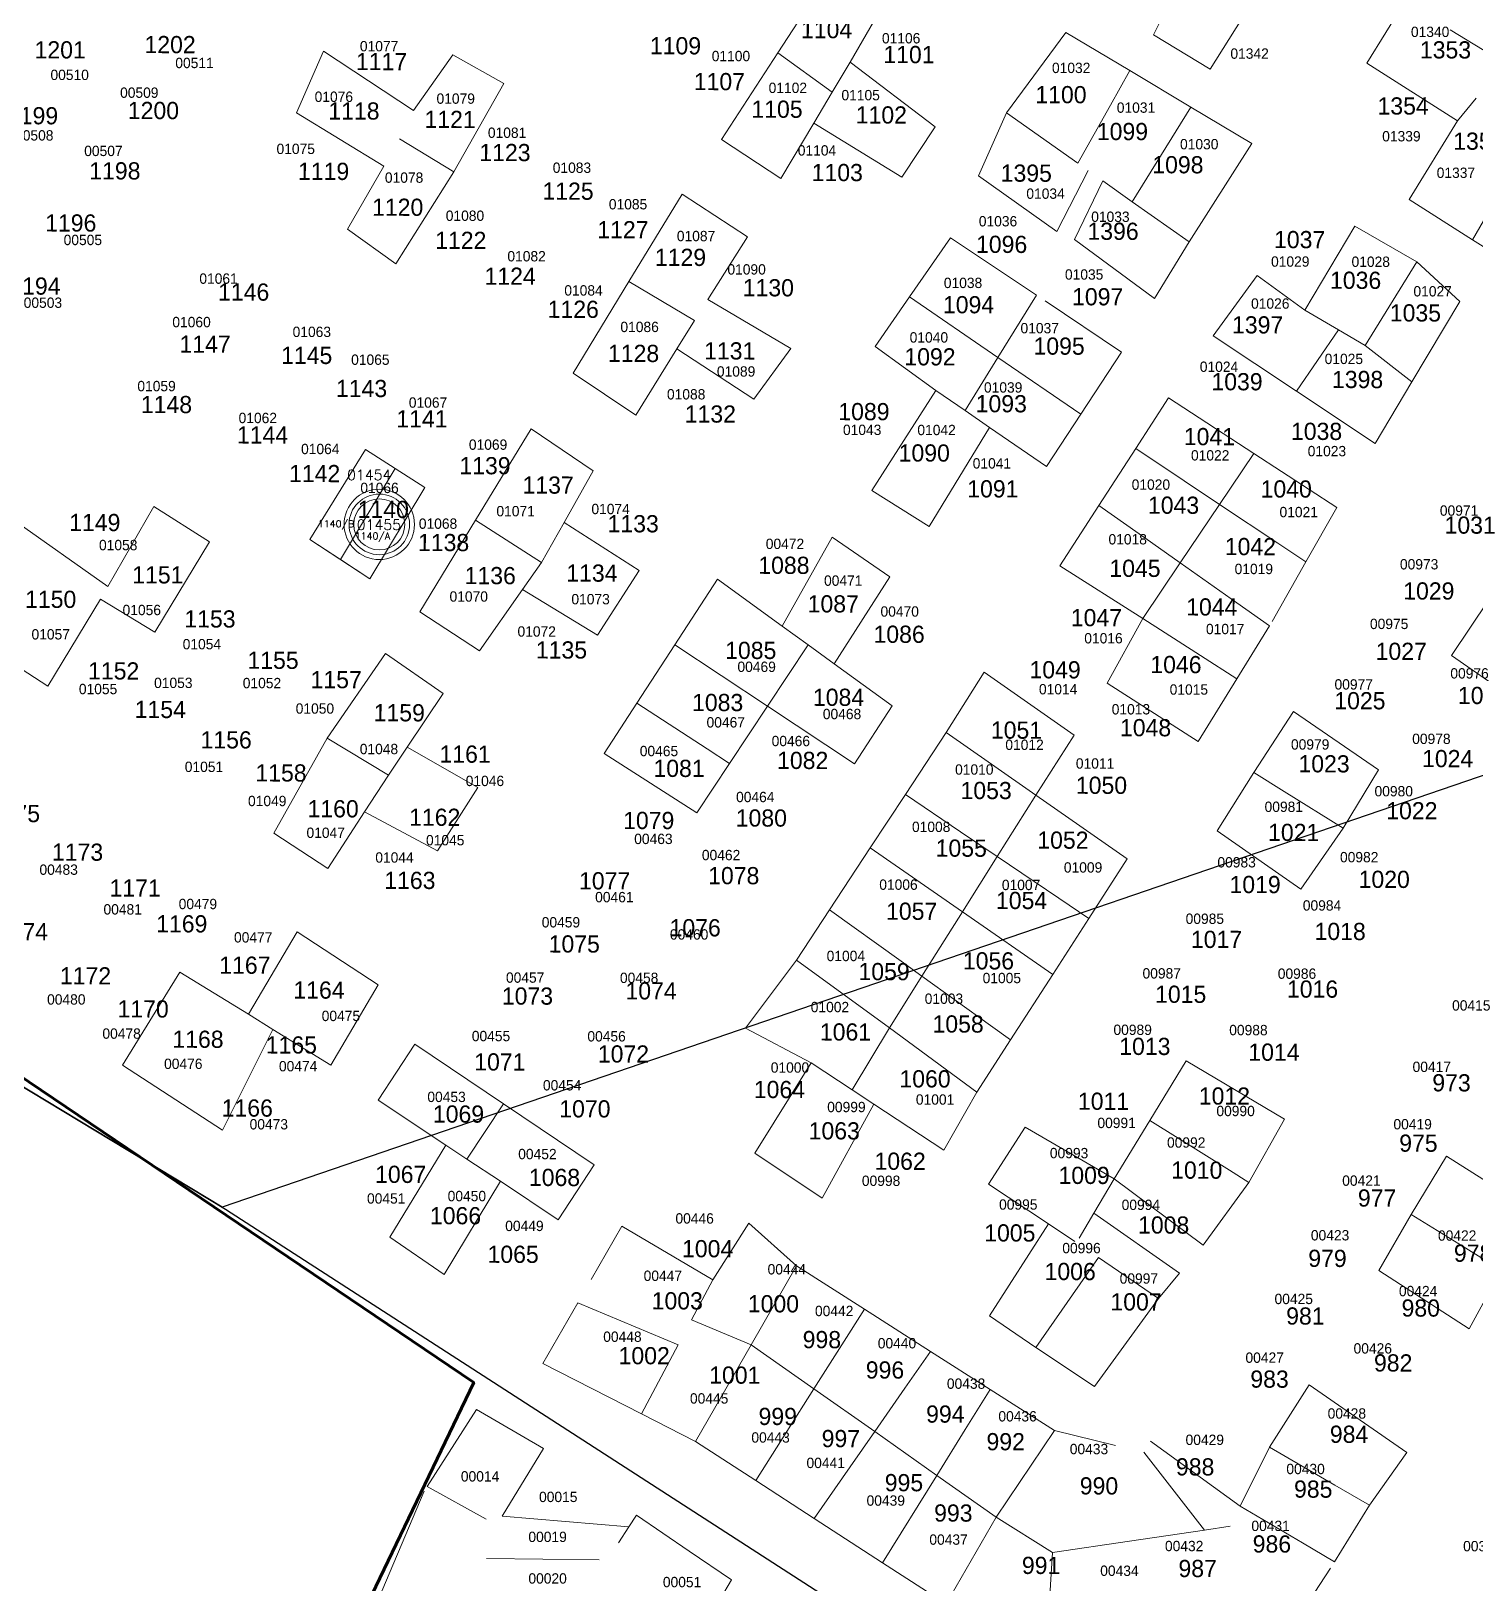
# Model space of a CAD drawing. Header units: metres. Extents: x 245232 to 248406, y 1633796 to 1637634.
# Drawn here: x 245422.7 to 245632.6, y 1635329.7 to 1635555.4 of the extents above; entities that cross this region are included whole.
import ezdxf
from ezdxf.enums import TextEntityAlignment as Align

# ---------------------------------------------------------------- set-up
doc = ezdxf.new("R2010")
doc.units = ezdxf.units.M
doc.header["$MEASUREMENT"] = 0
doc.layers.add('dernier_num_parc', color=1, linetype='Continuous', lineweight=13)
for name, color, linetype in [('historique_numero_parcelle', 7, 'Continuous'), ('limites_sections', 7, 'Continuous'), ('numero_lot', 7, 'Continuous')]:
    doc.layers.add(name, color=color, linetype=linetype)
doc.layers.add('Limites_Communes', color=7, linetype='Continuous', lineweight=211, plot=False)
doc.layers.add('LIMITES_PARCELLES', color=7, linetype='Continuous', lineweight=0, true_color=0xffffff)
doc.styles.add('Style-FANCY', font='FANCY.shx')
doc.styles.add('Style-WORKING', font='WORKING.shx')

msp = doc.modelspace()

# ---------------------------------------------------------------- linework, layer by layer
at = {"layer": 'dernier_num_parc', "color": 1, "linetype": 'Continuous', "lineweight": 0}
for radius in [5.107, 4.399, 3.709]:
    msp.add_circle((245473.286, 1635483.715), radius, dxfattribs=at)
at = {"layer": 'historique_numero_parcelle', "color": 1, "linetype": 'Continuous', "lineweight": 0}
msp.add_3dface([(245471.288, 1635494.619), (245479.878, 1635489.083), (245471.894, 1635475.811), (245463.187, 1635481.537)], dxfattribs=at)
at = {"layer": 'Limites_Communes', "color": 210, "lineweight": 80, "flags": 128}
msp.add_lwpolyline([(245247, 1634832), (245257.147, 1634881.008), (245288.897, 1634970.438), (245295.247, 1634986.313), (245359.982, 1635082.842), (245386.44, 1635124.646), (245425, 1635162), (245439, 1635259), (245487, 1635359), (245345, 1635455), (245489.467, 1635678.453), (245540.749, 1635754.695)], dxfattribs=at)
at = {"layer": 'limites_parcelles'}
for p, q in [((245585.72, 1635554.866), (245592.07, 1635567.566)), ((245531.183, 1635552.262), (245539.375, 1635564.895)), ((245602.019, 1635562.697), (245593.975, 1635549.891)), ((245546.871, 1635559.85), (245541.696, 1635550.87)), ((245616.73, 1635550.738), (245622.228, 1635559.673)), ((245564.398, 1635543.522), (245573.003, 1635555.208)), ((245573.003, 1635555.208), (245582.282, 1635549.664)), ((245593.975, 1635549.891), (245585.72, 1635554.866)), ((245635.976, 1635551.224), (245628.84, 1635555.61)), ((245461.249, 1635543.502), (245465.195, 1635552.503)), ((245465.195, 1635552.503), (245478.249, 1635543.885)), ((245478.249, 1635543.885), (245483.98, 1635551.974)), ((245483.98, 1635551.974), (245491.367, 1635547.766)), ((245523.006, 1635539.651), (245531.183, 1635552.262)), ((245531.183, 1635552.262), (245539.088, 1635546.506)), ((245539.088, 1635546.506), (245541.696, 1635550.87)), ((245541.696, 1635550.87), (245554.016, 1635541.496)), ((245582.282, 1635549.664), (245579.475, 1635544.633)), ((245582.282, 1635549.664), (245591.174, 1635544.351)), ((245629.877, 1635542.354), (245616.73, 1635550.738)), ((245491.367, 1635547.766), (245484.135, 1635534.963)), ((245536.395, 1635542.002), (245539.088, 1635546.506)), ((245632.605, 1635545.658), (245629.877, 1635542.354)), ((245473.929, 1635535.777), (245461.249, 1635543.502)), ((245560.31, 1635534.392), (245564.398, 1635543.522)), ((245574.764, 1635536.189), (245564.398, 1635543.522)), ((245579.475, 1635544.633), (245574.764, 1635536.189)), ((245591.174, 1635544.351), (245582.657, 1635530.605)), ((245591.174, 1635544.351), (245591.174, 1635544.351)), ((245591.174, 1635544.351), (245600.027, 1635539.062)), ((245536.395, 1635542.002), (245531.615, 1635534.006)), ((245549.179, 1635534.162), (245536.395, 1635542.002)), ((245554.016, 1635541.496), (245549.179, 1635534.162)), ((245622.868, 1635530.947), (245629.877, 1635542.354)), ((245632.075, 1635525.087), (245640.958, 1635540.457)), ((245476.202, 1635539.723), (245484.135, 1635534.963)), ((245531.615, 1635534.006), (245523.006, 1635539.651)), ((245600.027, 1635539.062), (245590.899, 1635524.775)), ((245468.661, 1635526.627), (245473.929, 1635535.777)), ((245484.135, 1635534.963), (245475.672, 1635521.599)), ((245571.715, 1635526.292), (245560.31, 1635534.392)), ((245576.25, 1635535.138), (245571.715, 1635526.292)), ((245574.261, 1635525.111), (245578.359, 1635533.645)), ((245578.359, 1635533.645), (245582.657, 1635530.605)), ((245509.532, 1635518.992), (245517.255, 1635531.693)), ((245517.255, 1635531.693), (245526.747, 1635525.509)), ((245590.899, 1635524.775), (245582.657, 1635530.605)), ((245632.075, 1635525.087), (245622.868, 1635530.947)), ((245607.726, 1635514.866), (245615.002, 1635527.037)), ((245615.002, 1635527.037), (245623.998, 1635521.877)), ((245475.672, 1635521.599), (245468.661, 1635526.627)), ((245526.747, 1635525.509), (245520.991, 1635516.421)), ((245550.296, 1635516.776), (245556.27, 1635525.367)), ((245556.27, 1635525.367), (245568.738, 1635517.035)), ((245585.876, 1635516.561), (245574.261, 1635525.111)), ((245590.899, 1635524.775), (245585.876, 1635516.561)), ((245641.3, 1635519.215), (245632.075, 1635525.087)), ((245632.075, 1635525.087), (245632.075, 1635525.087)), ((245623.998, 1635521.877), (245616.458, 1635509.706)), ((245623.998, 1635521.877), (245630.233, 1635516.129)), ((245501.45, 1635505.699), (245509.532, 1635518.992)), ((245509.532, 1635518.992), (245519.048, 1635513.352)), ((245594.426, 1635511.115), (245600.773, 1635519.908)), ((245600.773, 1635519.908), (245607.726, 1635514.866)), ((245520.991, 1635516.421), (245533.048, 1635509.275)), ((245545.291, 1635509.58), (245550.296, 1635516.776)), ((245563.143, 1635507.975), (245550.296, 1635516.776)), ((245568.738, 1635517.035), (245563.143, 1635507.975)), ((245569.983, 1635516.203), (245581.109, 1635508.767)), ((245630.233, 1635516.129), (245623.262, 1635504.444)), ((245519.048, 1635513.352), (245516.493, 1635509.227)), ((245612.591, 1635511.991), (245607.726, 1635514.866)), ((245606.5, 1635503.081), (245594.426, 1635511.115)), ((245606.5, 1635503.081), (245612.591, 1635511.991)), ((245616.458, 1635509.706), (245612.591, 1635511.991)), ((245516.493, 1635509.227), (245510.531, 1635499.601)), ((245527.693, 1635501.927), (245516.493, 1635509.227)), ((245533.048, 1635509.275), (245527.693, 1635501.927)), ((245554.116, 1635503.192), (245545.291, 1635509.58)), ((245581.109, 1635508.767), (245575.19, 1635499.722)), ((245623.262, 1635504.444), (245616.458, 1635509.706)), ((245563.143, 1635507.975), (245558.377, 1635500.259)), ((245563.143, 1635507.975), (245563.143, 1635507.975)), ((245575.19, 1635499.722), (245563.143, 1635507.975)), ((245510.531, 1635499.601), (245501.45, 1635505.699)), ((245623.262, 1635504.444), (245617.915, 1635495.483)), ((245544.842, 1635488.646), (245554.116, 1635503.192)), ((245558.377, 1635500.259), (245554.116, 1635503.192)), ((245583.163, 1635494.743), (245587.915, 1635502.094)), ((245587.915, 1635502.094), (245600.309, 1635494.026)), ((245617.915, 1635495.483), (245606.5, 1635503.081)), ((245561.939, 1635497.806), (245558.377, 1635500.259)), ((245575.19, 1635499.722), (245570.21, 1635492.112)), ((245487.265, 1635484.322), (245495.354, 1635497.606)), ((245495.354, 1635497.606), (245504.357, 1635491.477)), ((245561.939, 1635497.806), (245553.163, 1635483.402)), ((245570.21, 1635492.112), (245561.939, 1635497.806)), ((245463.187, 1635481.537), (245471.288, 1635494.619)), ((245471.288, 1635494.619), (245475.589, 1635491.847)), ((245577.796, 1635486.442), (245583.163, 1635494.743)), ((245590.196, 1635490.047), (245583.163, 1635494.743)), ((245600.309, 1635494.026), (245595.333, 1635486.619)), ((245600.309, 1635494.026), (245612.364, 1635486.18)), ((245475.589, 1635491.847), (245467.629, 1635478.616)), ((245475.589, 1635491.847), (245479.878, 1635489.083)), ((245504.357, 1635491.477), (245500.136, 1635484.017)), ((245479.878, 1635489.083), (245471.894, 1635475.811)), ((245553.163, 1635483.402), (245544.842, 1635488.646)), ((245595.333, 1635486.619), (245590.196, 1635490.047)), ((245433.841, 1635474.693), (245440.524, 1635486.315)), ((245440.524, 1635486.315), (245448.619, 1635481.178)), ((245572.14, 1635477.692), (245577.796, 1635486.442)), ((245577.796, 1635486.442), (245583.637, 1635482.331)), ((245595.333, 1635486.619), (245589.621, 1635478.119)), ((245603.789, 1635480.974), (245595.333, 1635486.619)), ((245612.364, 1635486.18), (245607.864, 1635478.254)), ((245420.148, 1635484.378), (245433.841, 1635474.693)), ((245479.169, 1635471.026), (245487.265, 1635484.322)), ((245496.823, 1635478.163), (245487.265, 1635484.322)), ((245496.823, 1635478.163), (245500.136, 1635484.017)), ((245500.136, 1635484.017), (245511.048, 1635477.017)), ((245531.796, 1635468.939), (245539.05, 1635481.859)), ((245539.05, 1635481.859), (245547.424, 1635476.104)), ((245583.637, 1635482.331), (245589.621, 1635478.119)), ((245448.619, 1635481.178), (245440.677, 1635468.037)), ((245467.629, 1635478.616), (245463.187, 1635481.537)), ((245607.864, 1635478.254), (245603.789, 1635480.974)), ((245471.894, 1635475.811), (245467.629, 1635478.616)), ((245494.094, 1635474.277), (245496.823, 1635478.163)), ((245584.178, 1635470.019), (245572.14, 1635477.692)), ((245589.621, 1635478.119), (245584.178, 1635470.019)), ((245597.842, 1635472.332), (245589.621, 1635478.119)), ((245607.864, 1635478.254), (245602.964, 1635469.622)), ((245511.048, 1635477.017), (245504.963, 1635467.602)), ((245516.213, 1635466.21), (245522.416, 1635475.74)), ((245522.416, 1635475.74), (245531.796, 1635468.939)), ((245547.424, 1635476.104), (245539.333, 1635463.475)), ((245432.794, 1635472.871), (245425.158, 1635460.209)), ((245440.677, 1635468.037), (245432.794, 1635472.871)), ((245494.094, 1635474.277), (245487.817, 1635465.339)), ((245504.963, 1635467.602), (245494.094, 1635474.277)), ((245629.033, 1635464.669), (245634.458, 1635472.742)), ((245487.817, 1635465.339), (245479.169, 1635471.026)), ((245602.58, 1635468.997), (245597.842, 1635472.332)), ((245531.796, 1635468.939), (245535.566, 1635466.206)), ((245579.019, 1635460.626), (245584.178, 1635470.019)), ((245584.178, 1635470.019), (245592.556, 1635464.649)), ((245597.835, 1635461.264), (245602.58, 1635468.997)), ((245510.701, 1635457.741), (245516.213, 1635466.21)), ((245516.213, 1635466.21), (245529.662, 1635457.301)), ((245529.662, 1635457.301), (245535.566, 1635466.206)), ((245535.566, 1635466.206), (245539.333, 1635463.475)), ((245425.158, 1635460.209), (245418.522, 1635464.529)), ((245465.724, 1635452.675), (245474.191, 1635464.952)), ((245474.191, 1635464.952), (245482.548, 1635459.138)), ((245592.556, 1635464.649), (245597.835, 1635461.264)), ((245641.858, 1635455.731), (245629.033, 1635464.669)), ((245539.333, 1635463.475), (245547.793, 1635457.341)), ((245555.603, 1635453.482), (245561.159, 1635462.258)), ((245561.159, 1635462.258), (245574.2, 1635453.077)), ((245482.548, 1635459.138), (245477.343, 1635451.358)), ((245592.248, 1635452.159), (245579.019, 1635460.626)), ((245597.835, 1635461.264), (245592.248, 1635452.159)), ((245505.933, 1635450.417), (245510.701, 1635457.741)), ((245510.701, 1635457.741), (245520.901, 1635451.088)), ((245529.662, 1635457.301), (245524.142, 1635448.974)), ((245542.32, 1635448.917), (245529.662, 1635457.301)), ((245547.793, 1635457.341), (245542.32, 1635448.917)), ((245600.318, 1635447.662), (245606.078, 1635456.53)), ((245606.078, 1635456.53), (245618.442, 1635448.058)), ((245457.985, 1635438.838), (245465.724, 1635452.675)), ((245465.724, 1635452.675), (245474.614, 1635447.278)), ((245549.702, 1635444.486), (245555.603, 1635453.482)), ((245555.603, 1635453.482), (245562.208, 1635448.869)), ((245574.2, 1635453.077), (245568.644, 1635444.374)), ((245477.343, 1635451.358), (245474.614, 1635447.278)), ((245477.343, 1635451.358), (245487.584, 1635445.464)), ((245519.39, 1635441.806), (245505.933, 1635450.417)), ((245520.901, 1635451.088), (245524.142, 1635448.974)), ((245524.142, 1635448.974), (245519.39, 1635441.806)), ((245562.208, 1635448.869), (245568.644, 1635444.374)), ((245618.442, 1635448.058), (245613.283, 1635439.592)), ((245474.614, 1635447.278), (245471.152, 1635441.938)), ((245594.981, 1635439.19), (245600.318, 1635447.662)), ((245604.725, 1635444.918), (245600.318, 1635447.662)), ((245487.584, 1635445.464), (245481.764, 1635436.287)), ((245544.603, 1635436.714), (245549.702, 1635444.486)), ((245557.713, 1635439.062), (245549.702, 1635444.486)), ((245563.04, 1635435.456), (245568.644, 1635444.374)), ((245568.644, 1635444.374), (245581.929, 1635435.094)), ((245613.283, 1635439.592), (245604.725, 1635444.918)), ((245471.152, 1635441.938), (245465.83, 1635433.731)), ((245481.764, 1635436.287), (245471.152, 1635441.938)), ((245465.83, 1635433.731), (245457.985, 1635438.838)), ((245563.04, 1635435.456), (245557.713, 1635439.062)), ((245607.125, 1635430.696), (245594.981, 1635439.19)), ((245613.283, 1635439.592), (245607.125, 1635430.696)), ((245538.699, 1635427.713), (245544.603, 1635436.714)), ((245544.603, 1635436.714), (245553.731, 1635430.374)), ((245563.04, 1635435.456), (245557.989, 1635427.416)), ((245571.98, 1635429.404), (245563.04, 1635435.456)), ((245581.929, 1635435.094), (245576.354, 1635426.443)), ((245553.731, 1635430.374), (245557.989, 1635427.416)), ((245533.907, 1635420.409), (245538.699, 1635427.713)), ((245549.086, 1635420.239), (245538.699, 1635427.713)), ((245576.354, 1635426.443), (245571.98, 1635429.404)), ((245557.989, 1635427.416), (245552.111, 1635418.062)), ((245557.989, 1635427.416), (245571.11, 1635418.308)), ((245576.354, 1635426.443), (245571.11, 1635418.308)), ((245454.271, 1635412.524), (245461.379, 1635424.519)), ((245461.379, 1635424.519), (245473.132, 1635416.798)), ((245435.991, 1635405.109), (245444.32, 1635418.651)), ((245444.32, 1635418.651), (245454.271, 1635412.524)), ((245526.499, 1635410.488), (245533.907, 1635420.409)), ((245547.385, 1635410.54), (245533.907, 1635420.409)), ((245552.111, 1635418.062), (245549.086, 1635420.239)), ((245473.132, 1635416.798), (245466.265, 1635405.138)), ((245547.385, 1635410.54), (245552.111, 1635418.062)), ((245552.111, 1635418.062), (245562.046, 1635410.912)), ((245571.11, 1635418.308), (245564.982, 1635408.8)), ((245457.818, 1635410.34), (245454.271, 1635412.524)), ((245457.818, 1635410.34), (245450.503, 1635395.709)), ((245466.265, 1635405.138), (245457.818, 1635410.34)), ((245536.024, 1635405.46), (245526.499, 1635410.488)), ((245541.961, 1635401.548), (245547.385, 1635410.54)), ((245560.101, 1635401.227), (245547.385, 1635410.54)), ((245562.046, 1635410.912), (245564.982, 1635408.8)), ((245473.135, 1635400.029), (245478.433, 1635408.169)), ((245478.433, 1635408.169), (245491.341, 1635399.498)), ((245564.982, 1635408.8), (245560.101, 1635401.227)), ((245450.503, 1635395.709), (245435.991, 1635405.109)), ((245527.822, 1635392.364), (245536.024, 1635405.46)), ((245536.024, 1635405.46), (245541.961, 1635401.548)), ((245585.182, 1635397.076), (245590.496, 1635405.773)), ((245590.496, 1635405.773), (245604.784, 1635397.306)), ((245541.961, 1635401.548), (245545.095, 1635399.483)), ((245560.101, 1635401.227), (245555.288, 1635392.766)), ((245482.969, 1635393.502), (245473.135, 1635400.029)), ((245491.341, 1635399.498), (245486.023, 1635391.476)), ((245491.341, 1635399.498), (245504.483, 1635390.669)), ((245545.095, 1635399.483), (245537.613, 1635385.787)), ((245555.288, 1635392.766), (245545.095, 1635399.483)), ((245561.772, 1635387.852), (245567.107, 1635396.142)), ((245567.107, 1635396.142), (245580.019, 1635388.628)), ((245580.019, 1635388.628), (245585.182, 1635397.076)), ((245596.781, 1635389.853), (245585.182, 1635397.076)), ((245604.784, 1635397.306), (245599.598, 1635388.098)), ((245474.836, 1635380.124), (245482.969, 1635393.502)), ((245486.023, 1635391.476), (245482.969, 1635393.502)), ((245490.88, 1635388.253), (245486.023, 1635391.476)), ((245537.613, 1635385.787), (245527.822, 1635392.364)), ((245623.152, 1635383.43), (245628.315, 1635391.921)), ((245628.315, 1635391.921), (245641.601, 1635383.449)), ((245504.483, 1635390.669), (245499.288, 1635382.672)), ((245599.598, 1635388.098), (245596.781, 1635389.853)), ((245490.88, 1635388.253), (245482.721, 1635374.733)), ((245499.288, 1635382.672), (245490.88, 1635388.253)), ((245570.489, 1635382.06), (245561.772, 1635387.852)), ((245580.019, 1635388.628), (245577.08, 1635383.644)), ((245592.93, 1635378.997), (245580.019, 1635388.628)), ((245599.598, 1635388.098), (245592.93, 1635378.997)), ((245577.08, 1635383.644), (245574.94, 1635380.016)), ((245577.08, 1635383.644), (245589.52, 1635374.92)), ((245618.476, 1635375.293), (245623.152, 1635383.43)), ((245630.722, 1635378.766), (245623.152, 1635383.43)), ((245482.721, 1635374.733), (245474.836, 1635380.124)), ((245504.062, 1635373.979), (245508.534, 1635381.714)), ((245508.534, 1635381.714), (245521.71, 1635373.935)), ((245521.71, 1635373.935), (245526.949, 1635382.19)), ((245526.949, 1635382.19), (245533.908, 1635375.969)), ((245561.94, 1635368.689), (245570.489, 1635382.06)), ((245574.304, 1635379.526), (245570.489, 1635382.06)), ((245636.249, 1635375.361), (245630.722, 1635378.766)), ((245527.313, 1635364.502), (245533.908, 1635375.969)), ((245533.908, 1635375.969), (245543.753, 1635369.672)), ((245568.652, 1635364.105), (245577.726, 1635377.194)), ((245577.726, 1635377.194), (245586.449, 1635371.249)), ((245521.71, 1635373.935), (245518.615, 1635368.117)), ((245589.52, 1635374.92), (245586.449, 1635371.249)), ((245631.573, 1635366.799), (245618.476, 1635375.293)), ((245636.249, 1635375.361), (245631.573, 1635366.799)), ((245586.449, 1635371.249), (245577.177, 1635358.453)), ((245502.117, 1635370.613), (245497.022, 1635361.798)), ((245516.684, 1635364.488), (245502.117, 1635370.613)), ((245543.753, 1635369.672), (245540.466, 1635364.489)), ((245543.753, 1635369.672), (245553.361, 1635363.527)), ((245518.615, 1635368.117), (245527.313, 1635364.502)), ((245568.652, 1635364.105), (245561.94, 1635368.689)), ((245511.353, 1635354.464), (245516.684, 1635364.488)), ((245519.223, 1635350.437), (245527.313, 1635364.502)), ((245536.412, 1635358.095), (245527.313, 1635364.502)), ((245540.466, 1635364.489), (245536.412, 1635358.095)), ((245553.361, 1635363.527), (245549.64, 1635358.189)), ((245553.361, 1635363.527), (245562.019, 1635357.99)), ((245577.177, 1635358.453), (245568.652, 1635364.105)), ((245497.022, 1635361.798), (245511.353, 1635354.464)), ((245532.481, 1635351.894), (245536.412, 1635358.095)), ((245545.241, 1635351.877), (245536.412, 1635358.095)), ((245549.64, 1635358.189), (245545.241, 1635351.877)), ((245562.019, 1635357.99), (245558.4, 1635352.173)), ((245562.019, 1635357.99), (245571.346, 1635352.024)), ((245602.567, 1635349.643), (245608.343, 1635358.691)), ((245608.343, 1635358.691), (245622.543, 1635348.849)), ((245480.225, 1635343.892), (245487.383, 1635355.108)), ((245487.383, 1635355.108), (245497.147, 1635349.41)), ((245519.223, 1635350.437), (245511.353, 1635354.464)), ((245527.963, 1635344.769), (245532.481, 1635351.894)), ((245541.676, 1635346.762), (245545.241, 1635351.877)), ((245545.241, 1635351.877), (245554.262, 1635345.525)), ((245558.4, 1635352.173), (245554.262, 1635345.525)), ((245571.346, 1635352.024), (245562.88, 1635339.457)), ((245571.346, 1635352.024), (245580.238, 1635349.885)), ((245497.147, 1635349.41), (245491.116, 1635339.603)), ((245527.963, 1635344.769), (245519.223, 1635350.437)), ((245593.122, 1635337.575), (245584.334, 1635348.899)), ((245585.304, 1635350.506), (245598.321, 1635341.053)), ((245598.321, 1635341.053), (245602.567, 1635349.643)), ((245612.079, 1635344.12), (245602.567, 1635349.643)), ((245622.543, 1635348.849), (245617.088, 1635341.212)), ((245536.451, 1635339.266), (245541.676, 1635346.762)), ((245536.451, 1635339.266), (245527.963, 1635344.769)), ((245554.262, 1635345.525), (245546.366, 1635332.836)), ((245554.262, 1635345.525), (245554.262, 1635345.525)), ((245562.88, 1635339.457), (245554.262, 1635345.525)), ((245617.088, 1635341.212), (245612.079, 1635344.12)), ((245468.518, 1635316.613), (245479.814, 1635343.248)), ((245488.788, 1635339.18), (245480.225, 1635343.892)), ((245491.116, 1635339.603), (245509.517, 1635338.027)), ((245509.517, 1635338.027), (245510.642, 1635339.762)), ((245510.642, 1635339.762), (245518.312, 1635334.525)), ((245607.362, 1635335.719), (245598.321, 1635341.053)), ((245617.104, 1635341.203), (245612.007, 1635332.979)), ((245617.088, 1635341.212), (245617.104, 1635341.203)), ((245508.023, 1635335.725), (245509.517, 1635338.027)), ((245546.366, 1635332.836), (245536.451, 1635339.266)), ((245555.602, 1635326.848), (245562.88, 1635339.457)), ((245562.88, 1635339.457), (245562.88, 1635339.457)), ((245562.88, 1635339.457), (245571.082, 1635334.297)), ((245582.234, 1635335.956), (245593.122, 1635337.575)), ((245593.122, 1635337.575), (245596.879, 1635338.134)), ((245571.082, 1635334.297), (245582.234, 1635335.956)), ((245612.007, 1635332.979), (245607.362, 1635335.719)), ((245505.237, 1635333.271), (245488.845, 1635333.461)), ((245518.312, 1635334.525), (245524.433, 1635330.346)), ((245555.602, 1635326.848), (245546.366, 1635332.836)), ((245570.023, 1635317.496), (245571.082, 1635334.297)), ((245571.082, 1635334.297), (245571.082, 1635334.297)), ((245611.431, 1635332.048), (245606.007, 1635323.714)), ((245524.433, 1635330.346), (245519.254, 1635321.585))]:
    msp.add_line(p, q, dxfattribs=at)
at = {"layer": 'limites_sections', "flags": 128}
msp.add_lwpolyline([(246128.206, 1635727.098), (246186.553, 1635682.48), (246186.553, 1635682.48), (246192.559, 1635664.461), (246182.584, 1635671.289), (246145.211, 1635680.152), (246130.526, 1635682.772), (246116.548, 1635692.48), (246162.421, 1635620.487), (246153.362, 1635614.467), (246145.698, 1635609.373), (246144.254, 1635608.414), (246137.491, 1635603.92), (246124.871, 1635601.152), (246080.756, 1635591.475), (246056.249, 1635586.1), (245757.299, 1635487.38), (245709.851, 1635473.352), (245450.458, 1635384.497), (245338.384, 1635452.238), (245352.23, 1635460.654), (245385.352, 1635510.608), (245506.207, 1635694.504), (245674.383, 1635951.917)], dxfattribs=at)
msp.add_lwpolyline([(245739.856, 1635105.348), (245440.906, 1635006.628), (245433.772, 1635004.518), (245446.895, 1635117.771), (245422.716, 1635152.914), (245437.268, 1635274.622), (245420.07, 1635331.508), (245369.799, 1635381.779), (245338.384, 1635452.238), (245450.924, 1635384.215), (245811.683, 1635151.209), (245837.018, 1635153.876), (245846.028, 1635139.735), (245836.969, 1635133.715), (245829.305, 1635128.621), (245827.861, 1635127.662), (245821.098, 1635123.168), (245808.478, 1635120.4), (245764.363, 1635110.724), (245739.856, 1635105.348)], close=True, dxfattribs=at)

# ---------------------------------------------------------------- texts
at = {"layer": 'historique_numero_parcelle', "style": 'Style-FANCY'}
for s, p in [('01077', (245473.255, 1635553.21)), ('01106', (245549.084, 1635554.364)), ('01340', (245625.918, 1635555.294)), ('01100', (245524.36, 1635551.777)), ('01342', (245599.698, 1635552.134)), ('00510', (245428.314, 1635549.043)), ('00511', (245446.449, 1635550.775)), ('01032', (245573.781, 1635550.056)), ('00509', (245438.424, 1635546.457)), ('01102', (245532.628, 1635547.157)), ('01076', (245466.685, 1635545.865)), ('01079', (245484.389, 1635545.594)), ('01105', (245543.201, 1635546.098)), ('01031', (245583.195, 1635544.285)), ('00508', (245423.169, 1635540.25)), ('01081', (245491.849, 1635540.633)), ('01339', (245621.744, 1635540.124)), ('00507', (245433.215, 1635537.993)), ('01075', (245461.149, 1635538.289)), ('01104', (245536.86, 1635538.064)), ('01030', (245592.38, 1635538.974)), ('01083', (245501.265, 1635535.551)), ('01078', (245476.889, 1635534.113)), ('01337', (245629.663, 1635534.817)), ('01034', (245570.06, 1635531.781)), ('01080', (245485.729, 1635528.572)), ('01085', (245509.416, 1635530.242)), ('01033', (245579.48, 1635528.425)), ('01036', (245563.153, 1635527.772)), ('00505', (245430.229, 1635525.055)), ('01087', (245519.292, 1635525.621)), ('01082', (245494.682, 1635522.687)), ('01029', (245605.602, 1635521.914)), ('01028', (245617.295, 1635521.887)), ('01061', (245449.939, 1635519.434)), ('01090', (245526.639, 1635520.774)), ('01035', (245575.666, 1635520.038)), ('01084', (245502.949, 1635517.724)), ('01038', (245558.073, 1635518.814)), ('01027', (245626.285, 1635517.595)), ('00503', (245424.426, 1635515.934)), ('01026', (245602.697, 1635515.81)), ('01060', (245446.016, 1635513.119)), ('01063', (245463.488, 1635511.698)), ('01086', (245511.098, 1635512.416)), ('01040', (245553.112, 1635510.892)), ('01037', (245569.21, 1635512.234)), ('01065', (245471.985, 1635507.654)), ('01089', (245525.11, 1635505.943)), ('01024', (245595.252, 1635506.627)), ('01025', (245613.386, 1635507.768)), ('01059', (245440.935, 1635503.817)), ('01039', (245563.901, 1635503.623)), ('01067', (245480.363, 1635501.425)), ('01088', (245517.859, 1635502.625)), ('01062', (245455.641, 1635499.183)), ('01043', (245543.424, 1635497.46)), ('01042', (245554.23, 1635497.435)), ('01064', (245464.712, 1635494.677)), ('01069', (245489.087, 1635495.31)), ('01041', (245562.267, 1635492.587)), ('01022', (245593.974, 1635493.751)), ('01023', (245610.925, 1635494.369)), ('01020', (245585.358, 1635489.5)), ('01071', (245493.088, 1635485.642)), ('01074', (245506.884, 1635485.955)), ('01021', (245606.831, 1635485.508)), ('00971', (245630.12, 1635485.73)), ('01068', (245481.817, 1635483.828)), ('00472', (245532.211, 1635480.889)), ('01018', (245581.989, 1635481.557)), ('01058', (245435.364, 1635480.715)), ('01019', (245600.308, 1635477.244)), ('00973', (245624.321, 1635477.923)), ('00471', (245540.673, 1635475.547)), ('01070', (245486.277, 1635473.239)), ('01073', (245503.98, 1635472.853)), ('01056', (245438.791, 1635471.278)), ('00470', (245548.875, 1635471.06)), ('01057', (245425.562, 1635467.744)), ('01072', (245496.152, 1635468.156)), ('01017', (245596.149, 1635468.514)), ('00975', (245619.965, 1635469.259)), ('01054', (245447.518, 1635466.313)), ('01016', (245578.474, 1635467.174)), ('00469', (245528.096, 1635463.026)), ('01053', (245443.366, 1635460.689)), ('01052', (245456.242, 1635460.659)), ('00976', (245631.643, 1635462.07)), ('01055', (245432.442, 1635459.794)), ('01014', (245571.888, 1635459.765)), ('01015', (245590.874, 1635459.721)), ('00977', (245614.821, 1635460.466)), ('01050', (245463.935, 1635456.961)), ('00468', (245540.497, 1635456.163)), ('01013', (245582.458, 1635456.849)), ('00467', (245523.611, 1635454.953)), ('00466', (245533.065, 1635452.237)), ('01012', (245567.008, 1635451.694)), ('00979', (245608.494, 1635451.742)), ('00978', (245626.102, 1635452.555)), ('01048', (245473.235, 1635451.075)), ('00465', (245513.906, 1635450.782)), ('01051', (245447.821, 1635448.489)), ('01010', (245559.708, 1635448.097)), ('01011', (245577.25, 1635448.976)), ('01046', (245488.629, 1635446.44)), ('00980', (245620.632, 1635444.946)), ('01049', (245457.007, 1635443.523)), ('00464', (245527.894, 1635444.103)), ('00981', (245604.663, 1635442.682)), ('01047', (245465.503, 1635438.904)), ('00463', (245513.101, 1635438.015)), ('01008', (245553.447, 1635439.766)), ('01045', (245482.861, 1635437.829)), ('00483', (245426.716, 1635433.546)), ('01044', (245475.497, 1635435.316)), ('00462', (245522.93, 1635435.665)), ('01009', (245575.507, 1635433.867)), ('00983', (245597.812, 1635434.617)), ('00982', (245615.617, 1635435.363)), ('01006', (245548.697, 1635431.366)), ('01007', (245566.501, 1635431.325)), ('00461', (245507.427, 1635429.554)), ('00481', (245436.016, 1635427.775)), ('00479', (245446.939, 1635428.554)), ('00984', (245610.214, 1635428.345)), ('00459', (245499.669, 1635425.899)), ('00985', (245593.194, 1635426.413)), ('00477', (245454.975, 1635423.706)), ('00460', (245518.289, 1635424.131)), ('01004', (245541.053, 1635421.001)), ('00457', (245494.476, 1635417.862)), ('00458', (245511.031, 1635417.824)), ('01005', (245563.71, 1635417.796)), ('00987', (245586.935, 1635418.477)), ('00986', (245606.578, 1635418.431)), ('00480', (245427.823, 1635414.684)), ('01002', (245538.737, 1635413.581)), ('01003', (245555.295, 1635414.792)), ('00415', (245631.894, 1635413.814)), ('00475', (245467.71, 1635412.292)), ('00478', (245435.858, 1635409.722)), ('00455', (245489.513, 1635409.364)), ('00456', (245506.298, 1635409.325)), ('00989', (245582.712, 1635410.273)), ('00988', (245599.53, 1635410.234)), ('00476', (245444.816, 1635405.331)), ('00474', (245461.499, 1635404.983)), ('01000', (245532.936, 1635404.79)), ('00417', (245626.157, 1635404.892)), ('00454', (245499.844, 1635402.211)), ('00453', (245483.055, 1635400.525)), ('01001', (245554.012, 1635400.142)), ('00999', (245541.134, 1635399.054)), ('00990', (245597.663, 1635398.477)), ('00473', (245457.238, 1635396.544)), ('00991', (245580.382, 1635396.742)), ('00419', (245623.379, 1635396.553)), ('00992', (245590.491, 1635393.893)), ('00452', (245496.257, 1635392.215)), ('00993', (245573.473, 1635392.356)), ('00421', (245615.937, 1635388.356)), ('00450', (245486.004, 1635386.114)), ('00998', (245546.168, 1635388.333)), ('00451', (245474.291, 1635385.764)), ('00995', (245566.098, 1635384.882)), ('00994', (245583.901, 1635384.841)), ('00449', (245494.365, 1635381.776)), ('00446', (245519.09, 1635382.863)), ('00423', (245611.386, 1635380.416)), ('00422', (245629.846, 1635380.374)), ('00996', (245575.281, 1635378.552)), ('00444', (245532.475, 1635375.473)), ('00447', (245514.473, 1635374.529)), ('00997', (245583.613, 1635374.13)), ('00425', (245606.109, 1635371.163)), ('00424', (245624.177, 1635372.304)), ('00442', (245539.359, 1635369.412)), ('00448', (245508.605, 1635365.672)), ('00440', (245548.479, 1635364.726)), ('00426', (245617.589, 1635363.974)), ('00427', (245601.885, 1635362.63)), ('00438', (245558.518, 1635358.854)), ('00445', (245521.198, 1635356.706)), ('00428', (245613.822, 1635354.52)), ('00436', (245565.996, 1635354.106)), ('00443', (245530.12, 1635351.034)), ('00429', (245593.185, 1635350.691)), ('00433', (245576.364, 1635349.35)), ('00441', (245538.126, 1635347.336)), ('00430', (245607.825, 1635346.452)), ('00014', (245487.924, 1635345.38)), ('00015', (245499.281, 1635342.394)), ('00439', (245546.851, 1635341.862)), ('00019', (245497.732, 1635336.588)), ('00431', (245602.748, 1635338.185)), ('00437', (245555.969, 1635336.19)), ('00432', (245590.194, 1635335.257)), ('00368', (245633.499, 1635335.238)), ('00020', (245497.732, 1635330.546)), ('00051', (245517.266, 1635330.017)), ('00434', (245580.791, 1635331.664))]:
    msp.add_text(s, height=1.5, dxfattribs=at).set_placement(p, align=Align.MIDDLE_CENTER)
at = {"layer": 'historique_numero_parcelle', "color": 1, "style": 'Style-FANCY'}
msp.add_text('01066', height=1.5, dxfattribs=at).set_placement((245473.322, 1635489.023), align=Align.MIDDLE_CENTER)
at = {"layer": 'historique_numero_parcelle', "color": 1, "style": 'Style-WORKING'}
msp.add_text('1140', height=2.5, rotation=359.8677, dxfattribs=at).set_placement((245470.141, 1635484.654))
at = {"layer": 'historique_numero_parcelle', "char_height": 1.49999, "attachment_point": 5, "line_spacing_factor": 0.6, "style": 'Style-FANCY'}
for s, insert in [('\\Fsimplex;01454', (245471.815, 1635490.912)), ('\\Fsimplex;01455', (245473.228, 1635483.664))]:
    msp.add_mtext(s, dxfattribs=dict(at, insert=insert))
at = {"layer": 'numero_lot', "linetype": 'Continuous', "style": 'Style-WORKING'}
for s, p in [('1104', (245534.538, 1635554.376)), ('1201', (245423.215, 1635551.44)), ('1202', (245439.176, 1635552.202)), ('1109', (245512.589, 1635552.032)), ('1353', (245624.425, 1635551.437)), ('1117', (245469.892, 1635549.734)), ('1101', (245546.499, 1635550.755)), ('1107', (245518.96, 1635546.826)), ('1100', (245568.576, 1635544.93)), ('1200', (245436.76, 1635542.626)), ('1118', (245465.886, 1635542.557)), ('1105', (245527.33, 1635542.814)), ('1354', (245618.272, 1635543.282)), ('1199', (245419.203, 1635541.867)), ('1121', (245479.847, 1635541.327)), ('1102', (245542.489, 1635541.98)), ('1099', (245577.507, 1635539.57)), ('1355', (245629.265, 1635538.166)), ('1123', (245487.816, 1635536.518)), ('1198', (245431.155, 1635533.855)), ('1119', (245461.477, 1635533.783)), ('1103', (245536.085, 1635533.611)), ('1395', (245563.541, 1635533.52)), ('1098', (245585.558, 1635534.744)), ('1125', (245496.979, 1635530.907)), ('1120', (245472.238, 1635528.568)), ('1196', (245424.753, 1635526.283)), ('1127', (245504.946, 1635525.299)), ('1396', (245576.143, 1635525.077)), ('1122', (245481.402, 1635523.756)), ('1096', (245559.961, 1635523.175)), ('1037', (245603.244, 1635523.865)), ('1129', (245513.316, 1635521.287)), ('1124', (245488.572, 1635518.549)), ('1036', (245611.375, 1635517.954)), ('1194', (245419.545, 1635517.112)), ('1146', (245449.866, 1635516.243)), ('1130', (245526.073, 1635516.865)), ('1097', (245573.908, 1635515.557)), ('1126', (245497.737, 1635513.737)), ('1094', (245555.153, 1635514.402)), ('1035', (245620.059, 1635513.212)), ('1397', (245597.144, 1635511.473)), ('1147', (245444.262, 1635508.67)), ('1145', (245459.021, 1635507.039)), ('1128', (245506.501, 1635507.328)), ('1131', (245520.465, 1635507.695)), ('1092', (245549.551, 1635506.829)), ('1095', (245568.306, 1635508.383)), ('1143', (245466.99, 1635502.23)), ('1039', (245594.149, 1635503.213)), ('1398', (245611.66, 1635503.535)), ('1148', (245438.656, 1635499.9)), ('1093', (245559.908, 1635500.018)), ('1141', (245475.758, 1635497.817)), ('1132', (245517.651, 1635498.519)), ('1089', (245539.956, 1635498.866)), ('1144', (245452.611, 1635495.475)), ('1041', (245590.141, 1635495.237)), ('1038', (245605.704, 1635495.999)), ('1090', (245548.72, 1635492.857)), ('1139', (245484.918, 1635491.008)), ('1142', (245460.178, 1635489.868)), ('1137', (245494.088, 1635488.193)), ('1091', (245558.682, 1635487.644)), ('1040', (245601.295, 1635487.626)), ('1043', (245584.932, 1635485.267)), ('1149', (245428.244, 1635482.755)), ('1133', (245506.443, 1635482.575)), ('1031', (245628.014, 1635482.373)), ('1138', (245478.907, 1635479.843)), ('1042', (245596.089, 1635479.253)), ('1151', (245437.402, 1635475.148)), ('1136', (245485.679, 1635475.036)), ('1134', (245500.442, 1635475.401)), ('1088', (245528.335, 1635476.535)), ('1045', (245579.325, 1635476.097)), ('1029', (245622.008, 1635472.805)), ('1150', (245421.834, 1635471.591)), ('1087', (245535.503, 1635470.928)), ('1044', (245590.483, 1635470.481)), ('1153', (245444.968, 1635468.742)), ('1047', (245573.722, 1635468.923)), ('1086', (245545.068, 1635466.514)), ('1135', (245496.028, 1635464.233)), ('1085', (245523.518, 1635464.168)), ('1027', (245617.998, 1635464.03)), ('1152', (245430.987, 1635461.189)), ('1155', (245454.131, 1635462.732)), ('1049', (245567.721, 1635461.351)), ('1046', (245585.277, 1635462.109)), ('1157', (245463.301, 1635459.917)), ('1083', (245518.712, 1635456.594)), ('1084', (245536.269, 1635457.352)), ('1025', (245611.996, 1635456.858)), ('1026', (245629.952, 1635457.614)), ('1154', (245437.756, 1635455.584)), ('1159', (245472.467, 1635455.104)), ('1051', (245562.114, 1635452.581)), ('1048', (245580.867, 1635452.937)), ('1156', (245447.322, 1635451.17)), ('1161', (245482.028, 1635449.094)), ('1082', (245531.062, 1635448.181)), ('1023', (245606.789, 1635447.687)), ('1024', (245624.745, 1635448.443)), ('1158', (245455.29, 1635446.361)), ('1081', (245513.105, 1635447.024)), ('1053', (245557.705, 1635443.807)), ('1050', (245574.464, 1635444.566)), ('1160', (245462.859, 1635441.152)), ('1022', (245619.54, 1635440.869)), ('1175', (245416.575, 1635440.461)), ('1162', (245477.618, 1635439.921)), ('1079', (245508.699, 1635439.448)), ('1080', (245525.058, 1635439.81)), ('1052', (245568.859, 1635436.594)), ('1021', (245602.377, 1635437.715)), ('1173', (245425.739, 1635434.85)), ('1055', (245554.095, 1635435.43)), ('1171', (245434.106, 1635429.64)), ('1163', (245474.007, 1635430.746)), ('1077', (245502.295, 1635430.68)), ('1078', (245521.048, 1635431.435)), ('1019', (245596.774, 1635430.142)), ('1020', (245615.527, 1635430.898)), ('1054', (245562.855, 1635427.824)), ('1057', (245546.892, 1635426.264)), ('1174', (245417.732, 1635423.29)), ('1169', (245440.876, 1635424.434)), ('1076', (245515.445, 1635423.862)), ('1018', (245609.126, 1635423.326)), ('1075', (245497.884, 1635421.507)), ('1017', (245591.169, 1635422.17)), ('1167', (245450.039, 1635418.424)), ('1056', (245558.047, 1635419.052)), ('1172', (245426.894, 1635416.88)), ('1059', (245542.882, 1635417.49)), ('1164', (245460.803, 1635414.806)), ('1073', (245491.085, 1635413.937)), ('1074', (245509.041, 1635414.693)), ('1015', (245585.965, 1635414.197)), ('1016', (245605.118, 1635414.95)), ('1170', (245435.261, 1635412.07)), ('1058', (245553.637, 1635409.879)), ('1168', (245443.231, 1635407.659)), ('1061', (245537.276, 1635408.719)), ('1165', (245456.794, 1635406.83)), ('1072', (245505.029, 1635405.52)), ('1013', (245580.76, 1635406.623)), ('1014', (245599.51, 1635405.78)), ('1071', (245487.073, 1635404.363)), ('1064', (245527.682, 1635400.356)), ('1060', (245548.83, 1635401.905)), ('973', (245626.232, 1635401.327)), ('1011', (245574.757, 1635398.651)), ('1012', (245592.314, 1635399.409)), ('1166', (245450.39, 1635397.662)), ('1069', (245481.07, 1635396.791)), ('1070', (245499.425, 1635397.548)), ('1063', (245535.647, 1635394.35)), ('975', (245621.424, 1635392.555)), ('1062', (245545.213, 1635389.936)), ('1067', (245472.672, 1635388.027)), ('1068', (245495.013, 1635387.576)), ('1009', (245571.939, 1635387.877)), ('1010', (245588.299, 1635388.638)), ('977', (245615.42, 1635384.583)), ('1066', (245480.637, 1635382.02)), ('1008', (245583.493, 1635380.664)), ('1005', (245561.148, 1635379.518)), ('1065', (245489.003, 1635376.411)), ('1004', (245517.254, 1635377.223)), ('979', (245608.218, 1635375.816)), ('978', (245629.366, 1635376.565)), ('1006', (245569.912, 1635373.908)), ('1003', (245512.848, 1635369.647)), ('1000', (245526.812, 1635369.216)), ('1007', (245579.477, 1635369.494)), ('980', (245621.768, 1635368.598)), ('981', (245605.008, 1635367.439)), ('998', (245534.779, 1635364.008)), ('1002', (245508.042, 1635361.674)), ('996', (245543.946, 1635359.595)), ('982', (245617.759, 1635360.622)), ('1001', (245521.202, 1635358.848)), ('983', (245599.8, 1635358.268)), ('999', (245528.369, 1635352.843)), ('994', (245552.708, 1635353.186)), ('997', (245537.538, 1635349.627)), ('992', (245561.477, 1635349.173)), ('984', (245611.351, 1635350.256)), ('988', (245588.997, 1635345.517)), ('995', (245546.701, 1635343.218)), ('990', (245575.027, 1635342.754)), ('985', (245606.147, 1635342.283)), ('993', (245553.872, 1635338.81)), ('986', (245600.143, 1635334.312)), ('991', (245566.622, 1635331.194)), ('987', (245589.362, 1635330.743))]:
    msp.add_text(s, height=2.5, rotation=359.8677, dxfattribs=at).set_placement(p)
at = {"layer": 'numero_lot', "linetype": 'Continuous', "char_height": 1, "attachment_point": 7, "rotation": 359.8677, "line_spacing_factor": 0.6, "style": 'Style-WORKING'}
for s, insert in [('\\Fsimplex;1140/B', (245464.372, 1635482.976)), ('\\Fsimplex;1140/A', (245469.728, 1635481.195))]:
    msp.add_mtext(s, dxfattribs=dict(at, insert=insert))

doc.saveas('drawing.dxf')
